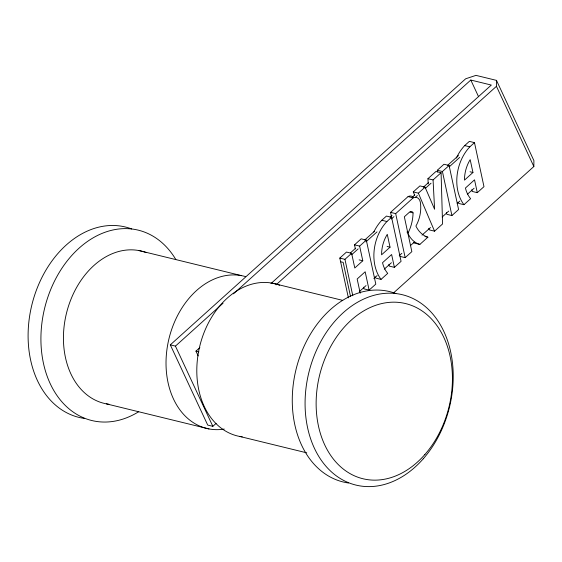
<?xml version="1.0" encoding="UTF-8"?>
<svg xmlns="http://www.w3.org/2000/svg" width="562" height="562" viewBox="0 0 562 562"><rect width="100%" height="100%" fill="white"/><g stroke="black" fill="none" stroke-linecap="round" stroke-linejoin="round"><path stroke-width="0.84" d="M393.667 292.809L533.851 166.528L496.443 86.309L496.492 80.387L475.979 75.371L465.666 78.785L170.307 344.857L207.715 425.083L212.843 426.333L216.103 423.397M533.851 166.528L533.9 160.606L496.492 80.387M413.063 212.879A3.4 2.515 -76.3 0 0 409.522 212.113L404.338 216.777L407.801 232.858L408.672 231.72A34.872 25.768 -76.3 0 0 413.063 212.879L410.134 212.162M170.307 344.857L175.435 346.115L223.03 303.234M233.462 293.842L470.794 80.043L491.314 85.059L270.933 283.585M198.175 355.894L195.955 351.131L199.868 347.604M276.061 284.836L496.443 86.309M348.391 297.874L339.813 258.077L346.487 252.064L351.622 253.314L354.784 267.997L362.792 260.775L359.631 246.1L366.305 240.086L375.802 284.112L369.122 290.125L363.993 288.875L363.635 287.203M355.381 248.924L354.503 244.849L361.176 238.829L366.305 240.086M373.835 232.008A39.277 29.027 -76.3 0 1 381.788 220.262L386.445 216.068L391.581 217.318L401.071 261.344L394.391 267.364L389.262 266.107L388.897 264.393M391.468 216.602L390.555 212.366L408.068 196.588A7.65 5.655 -76.3 0 1 413.267 197.136M414.601 195.084L413.253 191.916L419.933 185.903L425.062 187.16L434.602 209.233L433.07 179.938L441.086 172.724L435.957 171.466L427.942 178.688L428.216 183.858M437.658 171.958L437.292 170.265L443.966 164.252L449.094 165.509L458.585 209.535L451.911 215.548L446.783 214.291L446.418 212.598M456.414 158.027A39.277 29.027 -76.3 0 1 464.697 145.579L469.354 141.378L474.483 142.636L483.98 186.661L477.3 192.675L472.171 191.417L471.799 189.71M350.372 252.949L355.577 248.256M364.689 240.051L374.454 231.256M390.077 217.178L392.03 215.422M412.213 197.241L414.812 194.895M423.277 187.272L428.483 182.58M447.366 165.572L458.43 155.604M339.813 258.077L344.942 259.335L351.622 253.314M375.03 276.911A39.277 29.027 -76.3 0 0 375.915 278.134L381.043 279.391A39.277 29.027 -76.3 0 1 386.916 221.519L391.581 217.318M390.555 212.366L395.683 213.623L413.203 197.845A7.65 5.655 -76.3 0 1 420.362 202.348A28.62 21.152 -76.3 0 1 415.908 226.072A31.346 23.168 -76.3 0 0 427.879 237.199L419.863 244.414L414.735 243.163A29.055 21.475 -76.3 0 1 413.484 242.756M413.253 191.916L418.381 193.173L425.062 187.16M437.292 170.265L442.42 171.522L449.094 165.509M457.939 202.222A39.277 29.027 -76.3 0 0 458.817 203.451L463.945 204.701A39.277 29.027 -76.3 0 1 469.825 146.83L474.483 142.636M351.629 254.748L358.142 248.889M365.953 241.85L377.018 231.881M391.342 218.976L393.941 216.63M415.423 197.283L417.376 195.52M425.188 188.488L431.047 183.205M449.277 166.788L459.695 157.402M390.042 247.182L381.577 254.811L381.703 251.453A29.47 21.777 -76.3 0 1 387.274 234.34L390.042 247.182L387.113 246.465M472.951 172.499L464.486 180.121L464.605 176.77A29.47 21.777 -76.3 0 1 470.183 159.657L472.951 172.499L470.022 171.782M359.54 291.439L366.052 285.573M373.863 278.541L377.116 275.605M384.282 269.156L391.44 262.707M399.252 255.668L401.851 253.322M410.316 245.699L414.222 242.18M422.034 235.141L430.499 227.519M442.217 216.96L448.722 211.101M457.187 203.472L459.793 201.133M467.605 194.094L474.11 188.228M381.043 279.391L387.717 273.378A29.47 21.777 -76.3 0 1 383.221 265.229L382.532 262.714L391.623 254.523L394.391 267.364M400.046 256.391L405.174 257.649L411.855 251.636L407.9 233.286A29.055 21.475 -76.3 0 0 419.863 244.414M428.75 228.348L429.424 229.928L434.552 231.186L442.561 223.964L441.086 172.724M463.945 204.701L470.626 198.688A29.47 21.777 -76.3 0 1 466.13 190.539L465.441 188.024L474.532 179.833L477.3 192.675M464.697 145.579L469.825 146.83M427.942 178.688L433.07 179.938M408.068 196.588L413.203 197.845M381.788 220.262L386.916 221.519M406.888 232.001L408.356 232.359M424.942 236.483L427.879 237.199M354.503 244.849L359.631 246.1M359.132 259.883L362.792 260.775M340.607 261.744L343.171 262.377L350.526 296.504M138.99 250.575L241.576 275.654M272.352 283.178L342.722 300.382M195.955 351.131L198.885 351.847M106.401 403.86L208.987 428.932M239.763 436.456L306.747 452.832M470.794 80.043L478.571 96.72M175.435 346.115L212.843 426.333M418.381 193.173L434.552 231.186M442.42 171.522L451.911 215.548M395.683 213.623L405.174 257.649M369.122 290.125L365.167 271.783L357.158 278.998L360.214 293.174M344.942 259.335L352.788 295.738M108.902 404.247A78.385 57.928 -76.3 0 1 66.471 313.252A78.385 57.928 -76.3 0 1 146.289 252.619M138.709 411.721A97.978 72.414 -76.3 0 1 47.341 376.744A97.978 72.414 -76.3 0 1 78.596 248.594A97.978 72.414 -76.3 0 1 175.829 259.525M84.363 418.416A97.978 72.414 -76.3 0 1 31.992 304.372A97.978 72.414 -76.3 0 1 131.67 228.952M224.294 429.073A78.385 57.928 -76.3 0 1 167.012 348.953A78.385 57.928 -76.3 0 1 245.671 276.63M348.524 482.99A97.978 72.414 -76.3 0 1 296.16 368.946A97.978 72.414 -76.3 0 1 395.831 293.526M242.264 436.85A78.385 57.928 -76.3 0 1 199.84 345.855A78.385 57.928 -76.3 0 1 279.651 285.222M424.879 454.517A90.145 66.618 -76.3 0 0 411.426 305.377A90.145 66.618 -76.3 0 0 316.575 413.604A90.145 66.618 -76.3 0 0 424.879 454.517M423.277 458.768A97.978 72.414 -76.3 0 0 408.651 296.666A97.978 72.414 -76.3 0 0 305.559 414.299A97.978 72.414 -76.3 0 0 423.277 458.768"/></g></svg>
